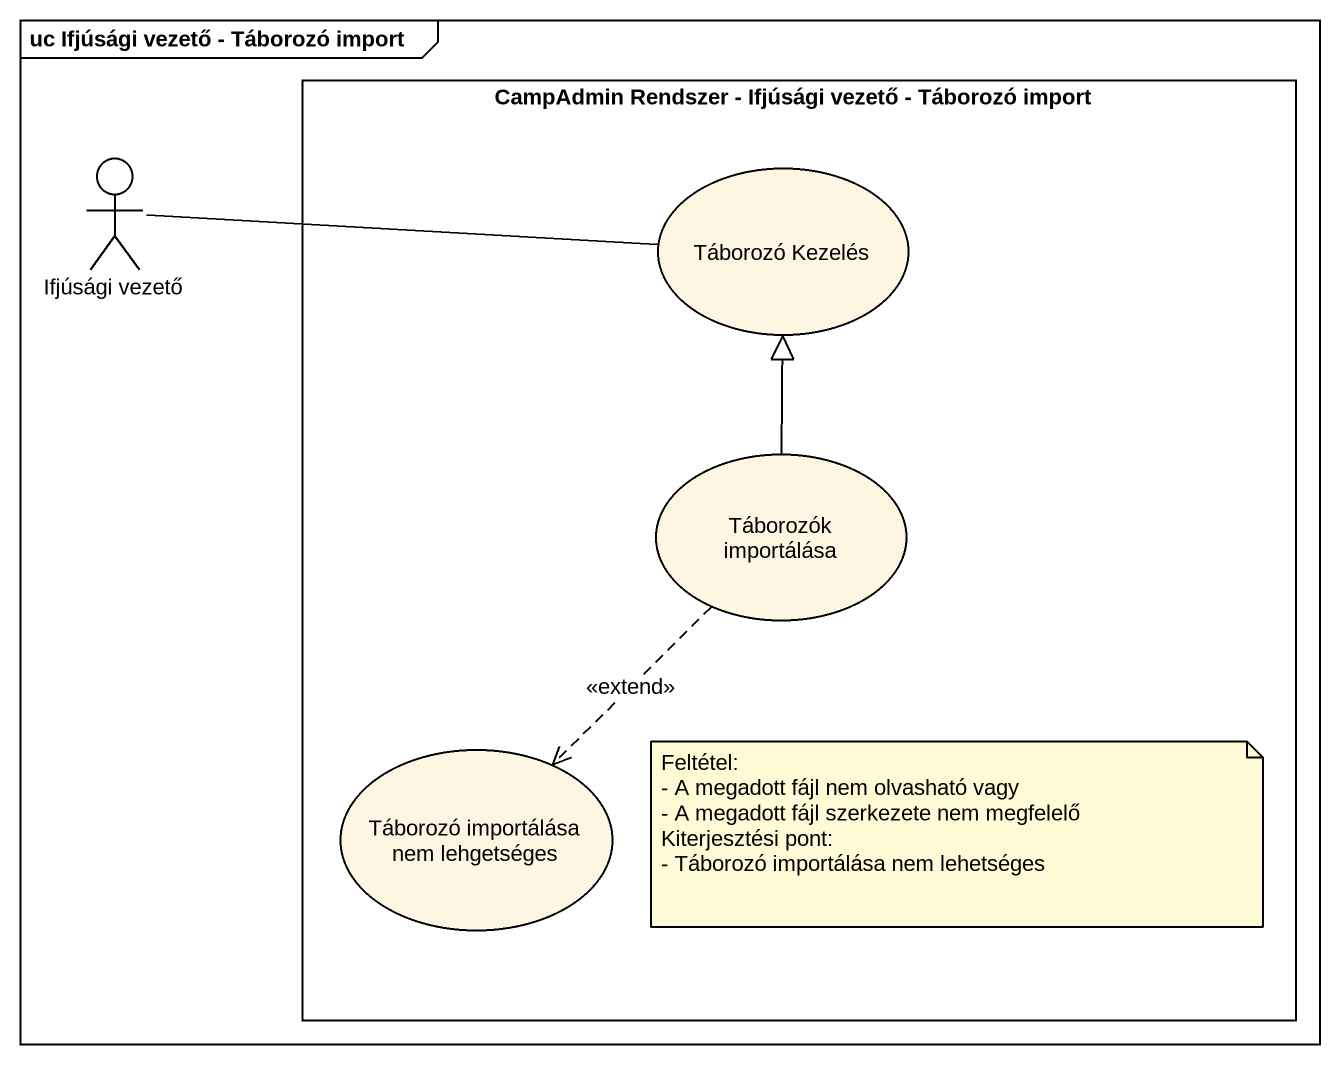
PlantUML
@startuml
mainframe uc Ifjúsági vezető - Táborozó import
rectangle "CampAdmin Rendszer - Ifjúsági vezető - Táborozó import" as CampAdmin_Rendszer_Ifjúsági {
  usecase "Táborozó Kezelés" as Táborozó_Kezelés
  usecase "Táborozók importálása" as Táborozók_importálása
  usecase "Táborozó importálása nem lehgetséges" as Táborozó_importálása_nem
}
actor "Ifjúsági vezető" as Ifjúsági_vezető
Ifjúsági_vezető -right- Táborozó_Kezelés
Táborozók_importálása -up-|> Táborozó_Kezelés
Táborozók_importálása ..> Táborozó_importálása_nem : <<extend>>
note as N1
  Feltétel:
  - A megadott fájl nem olvasható vagy
  - A megadott fájl szerkezete nem megfelelő
  Kiterjesztési pont:
  - Táborozó importálása nem lehetséges
end note
@enduml
